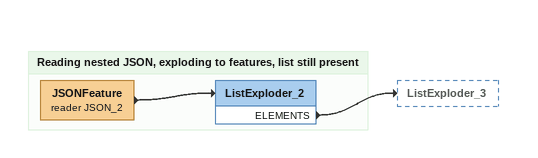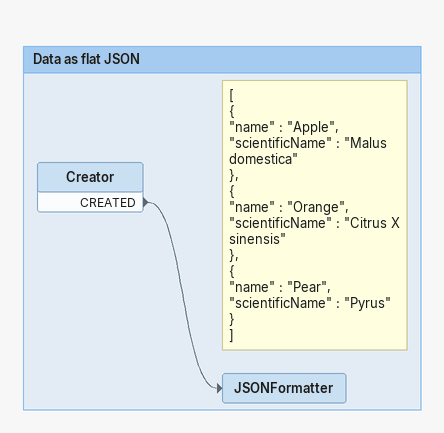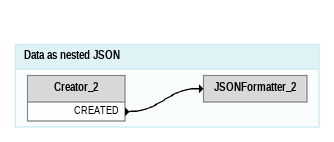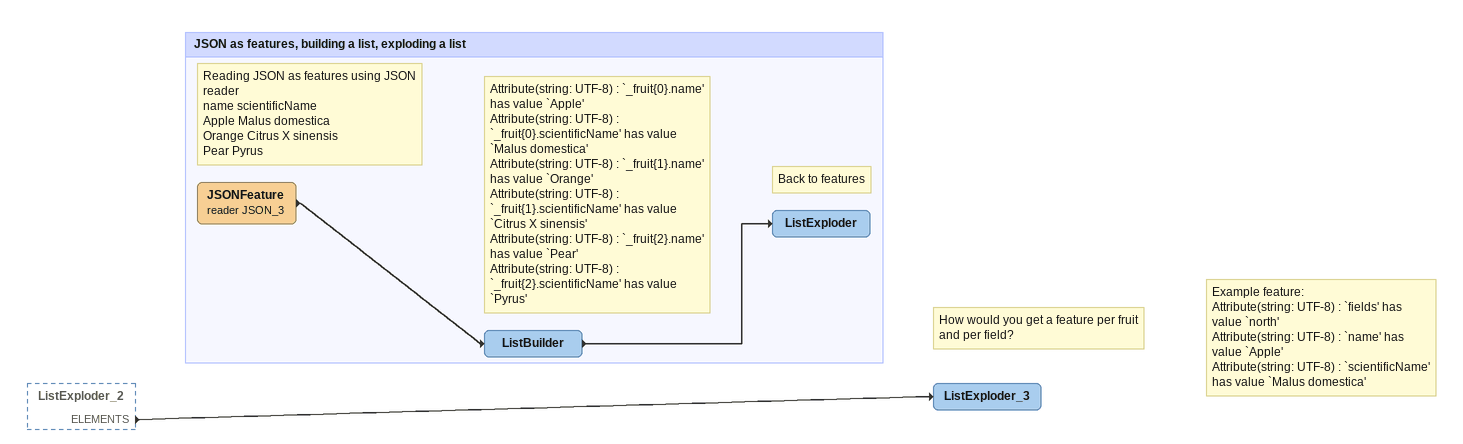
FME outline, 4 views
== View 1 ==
Bookmark: Reading nested JSON, exploding to features, list still present
JSONFeature (reader JSON_2)
    -> ListExploder_2
ListExploder_2
    ELEMENTS -> ListExploder_3

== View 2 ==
Bookmark: Data as flat JSON
Creator
    CREATED -> JSONFormatter
Note: [ / { / "name" : "Apple", / "scientificName" : "Malus domestica" / }, / { / "name" : "Orange", / "scientificName" : "Citrus X sinensis" / }, / { / "name" : "Pear", / "scientificName" : "Pyrus" / } / ]
JSONFormatter

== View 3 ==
Bookmark: Data as nested JSON
Creator_2
    CREATED -> JSONFormatter_2
JSONFormatter_2

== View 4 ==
ListExploder_2 [outside]
    ELEMENTS -> ListExploder_3
Note: How would you get a feature per fruit and per field?
Note: Example feature: / Attribute(string: UTF-8) : `fields' has value `north' / Attribute(string: UTF-8) : `name' has value `Apple' / Attribute(string: UTF-8) : `scientificName' has value `Malus domestica'
ListExploder_3

Bookmark: JSON as features, building a list, exploding a list
Note: Reading JSON as features using JSON reader / name scientificName / Apple Malus domestica / Orange Citrus X sinensis / Pear Pyrus
JSONFeature (reader JSON_3)
    -> ListBuilder
Note: Attribute(string: UTF-8) : `_fruit{0}.name' has value `Apple' / Attribute(string: UTF-8) : `_fruit{0}.scientificName' has value `Malus domestica' / Attribute(string: UTF-8) : `_fruit{1}.name' has value `Orange' / Attribute(string: UTF-8) : `_fruit{1}.scientificName' has value `Citrus X sinensis' / Attribute(string: UTF-8) : `_fruit{2}.name' has value `Pear' / Attribute(string: UTF-8) : `_fruit{2}.scientificName' has value `Pyrus'
ListBuilder
    -> ListExploder
Note: Back to features
ListExploder
